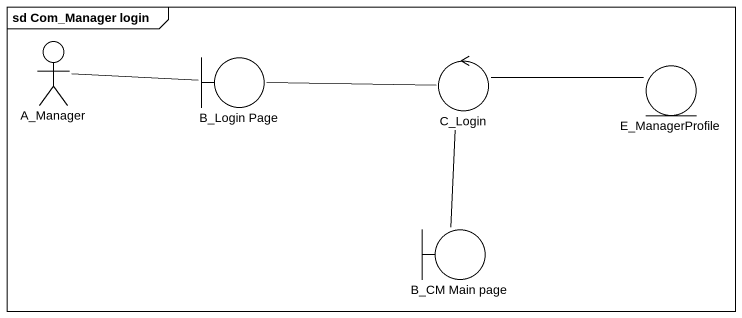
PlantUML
@startuml
mainframe sd Com_Manager login
actor A_Manager
boundary "B_Login Page" as B_Login_Page
control C_Login
entity E_ManagerProfile
boundary "B_CM Main page" as B_CM_Main_page
A_Manager -right- B_Login_Page
B_Login_Page -right- C_Login
C_Login -right- E_ManagerProfile
C_Login -- B_CM_Main_page
@enduml
